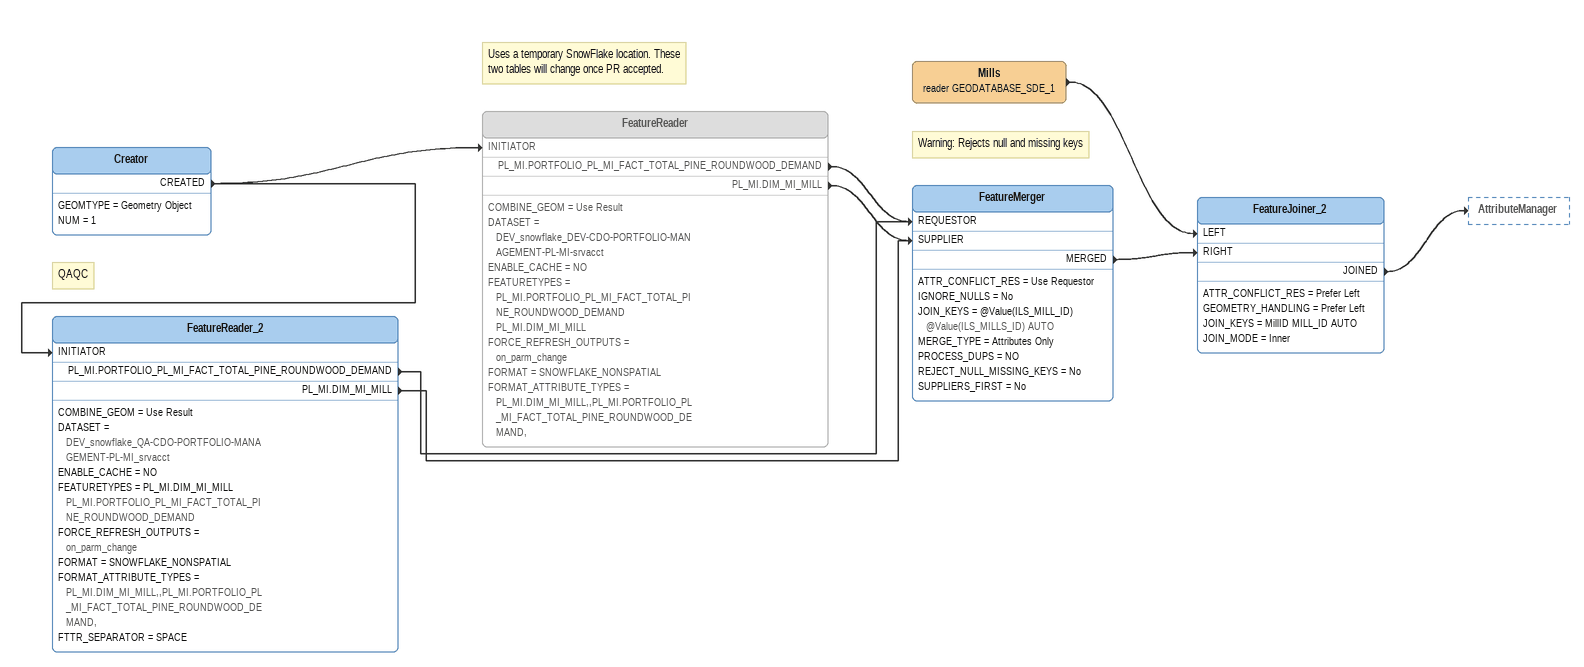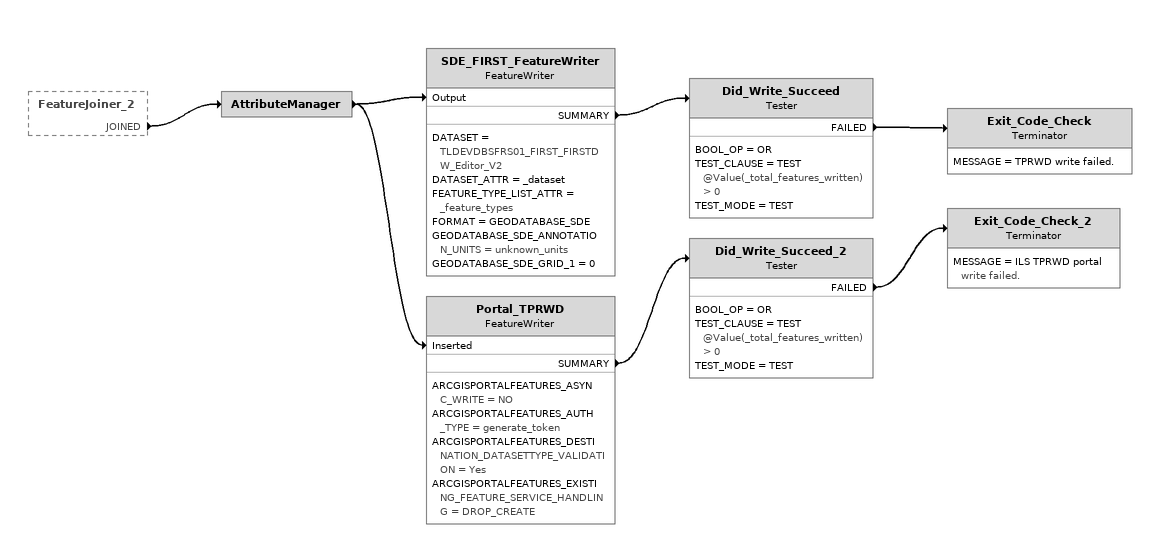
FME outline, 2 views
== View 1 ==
Creator
    GEOMTYPE = Geometry Object
    NUM = 1
    CREATED -> FeatureReader [INITIATOR]
    CREATED -> FeatureReader_2 [INITIATOR]
Note: Uses a temporary SnowFlake location. These two tables will change once PR accepted.
FeatureReader [off]
    COMBINE_GEOM = Use Result
    DATASET = DEV_snowflake_DEV-CDO-PORTFOLIO-MANAGEMENT-PL-MI-srvacct
    ENABLE_CACHE = NO
    FEATURETYPES = PL_MI.PORTFOLIO_PL_MI_FACT_TOTAL_PINE_ROUNDWOOD_DEMAND PL_MI.DIM_MI_MILL
    FORCE_REFRESH_OUTPUTS = on_parm_change
    FORMAT = SNOWFLAKE_NONSPATIAL
    FORMAT_ATTRIBUTE_TYPES = PL_MI.DIM_MI_MILL,,PL_MI.PORTFOLIO_PL_MI_FACT_TOTAL_PINE_ROUNDWOOD_DEMAND,
    PL_MI.PORTFOLIO_PL_MI_FACT_TOTAL_PINE_ROUNDWOOD_DEMAND -> FeatureMerger [REQUESTOR]
    PL_MI.DIM_MI_MILL -> FeatureMerger [SUPPLIER]
Note: QAQC
FeatureReader_2
    COMBINE_GEOM = Use Result
    DATASET = DEV_snowflake_QA-CDO-PORTFOLIO-MANAGEMENT-PL-MI_srvacct
    ENABLE_CACHE = NO
    FEATURETYPES = PL_MI.DIM_MI_MILL PL_MI.PORTFOLIO_PL_MI_FACT_TOTAL_PINE_ROUNDWOOD_DEMAND
    FORCE_REFRESH_OUTPUTS = on_parm_change
    FORMAT = SNOWFLAKE_NONSPATIAL
    FORMAT_ATTRIBUTE_TYPES = PL_MI.DIM_MI_MILL,,PL_MI.PORTFOLIO_PL_MI_FACT_TOTAL_PINE_ROUNDWOOD_DEMAND,
    FTTR_SEPARATOR = SPACE
    PL_MI.PORTFOLIO_PL_MI_FACT_TOTAL_PINE_ROUNDWOOD_DEMAND -> FeatureMerger [REQUESTOR]
    PL_MI.DIM_MI_MILL -> FeatureMerger [SUPPLIER]
Note: Warning: Rejects null and missing keys
FeatureMerger
    ATTR_CONFLICT_RES = Use Requestor
    IGNORE_NULLS = No
    JOIN_KEYS = @Value(ILS_MILL_ID) @Value(ILS_MILLS_ID) AUTO
    MERGE_TYPE = Attributes Only
    PROCESS_DUPS = NO
    REJECT_NULL_MISSING_KEYS = No
    SUPPLIERS_FIRST = No
    MERGED -> FeatureJoiner_2 [RIGHT]
Mills (reader GEODATABASE_SDE_1)
    -> FeatureJoiner_2 [LEFT]
FeatureJoiner_2
    ATTR_CONFLICT_RES = Prefer Left
    GEOMETRY_HANDLING = Prefer Left
    JOIN_KEYS = MillID MILL_ID AUTO
    JOIN_MODE = Inner
    JOINED -> AttributeManager

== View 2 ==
FeatureJoiner_2 [outside]
    JOINED -> AttributeManager
AttributeManager
    -> SDE_FIRST_FeatureWriter [Output]
    -> Portal_TPRWD [Inserted]
SDE_FIRST_FeatureWriter: FeatureWriter
    DATASET = TLDEVDBSFRS01_FIRST_FIRSTDW_Editor_V2
    DATASET_ATTR = _dataset
    FEATURE_TYPE_LIST_ATTR = _feature_types
    FORMAT = GEODATABASE_SDE
    GEODATABASE_SDE_ANNOTATION_UNITS = unknown_units
    GEODATABASE_SDE_GRID_1 = 0
    SUMMARY -> Did_Write_Succeed
Did_Write_Succeed: Tester
    BOOL_OP = OR
    TEST_CLAUSE = TEST @Value(_total_features_written) > 0
    TEST_MODE = TEST
    FAILED -> Exit_Code_Check
Exit_Code_Check: Terminator
    MESSAGE = TPRWD write failed.
Portal_TPRWD: FeatureWriter
    ARCGISPORTALFEATURES_ASYNC_WRITE = NO
    ARCGISPORTALFEATURES_AUTH_TYPE = generate_token
    ARCGISPORTALFEATURES_DESTINATION_DATASETTYPE_VALIDATION = Yes
    ARCGISPORTALFEATURES_EXISTING_FEATURE_SERVICE_HANDLING = DROP_CREATE
    SUMMARY -> Did_Write_Succeed_2
Did_Write_Succeed_2: Tester
    BOOL_OP = OR
    TEST_CLAUSE = TEST @Value(_total_features_written) > 0
    TEST_MODE = TEST
    FAILED -> Exit_Code_Check_2
Exit_Code_Check_2: Terminator
    MESSAGE = ILS TPRWD portal write failed.
